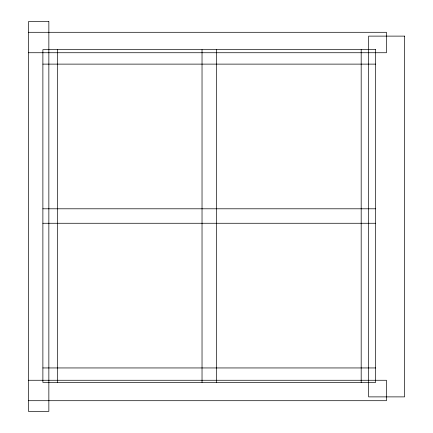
<?xml version="1.0" encoding="UTF-8"?>
<svg xmlns="http://www.w3.org/2000/svg" width="433" height="433" viewBox="0 0 433 433"><rect width="100%" height="100%" fill="white"/><g stroke="black" fill="none" stroke-linecap="round" stroke-linejoin="round"><path stroke-width="0.65" d="M28.416 32.296L386.442 32.296L386.442 52.734L28.416 52.734M42.883 64.122L375.649 64.122M42.883 208.798L375.649 208.798M42.883 223.266L375.649 223.266M42.883 367.947L375.649 367.947M28.416 380.266L386.442 380.266L386.442 400.704L28.416 400.704M361.182 49.649L361.182 382.415M216.5 49.649L216.5 382.415M202.032 49.649L202.032 382.415M57.351 49.649L57.351 382.415M48.853 21.65L28.416 21.65L28.416 411.35L48.853 411.35L48.853 21.65M404.584 36.118L368.629 36.118L368.629 396.882L404.584 396.882L404.584 36.118M375.649 49.649L42.883 49.649L42.883 382.415L375.649 382.415L375.649 49.649"/></g></svg>
